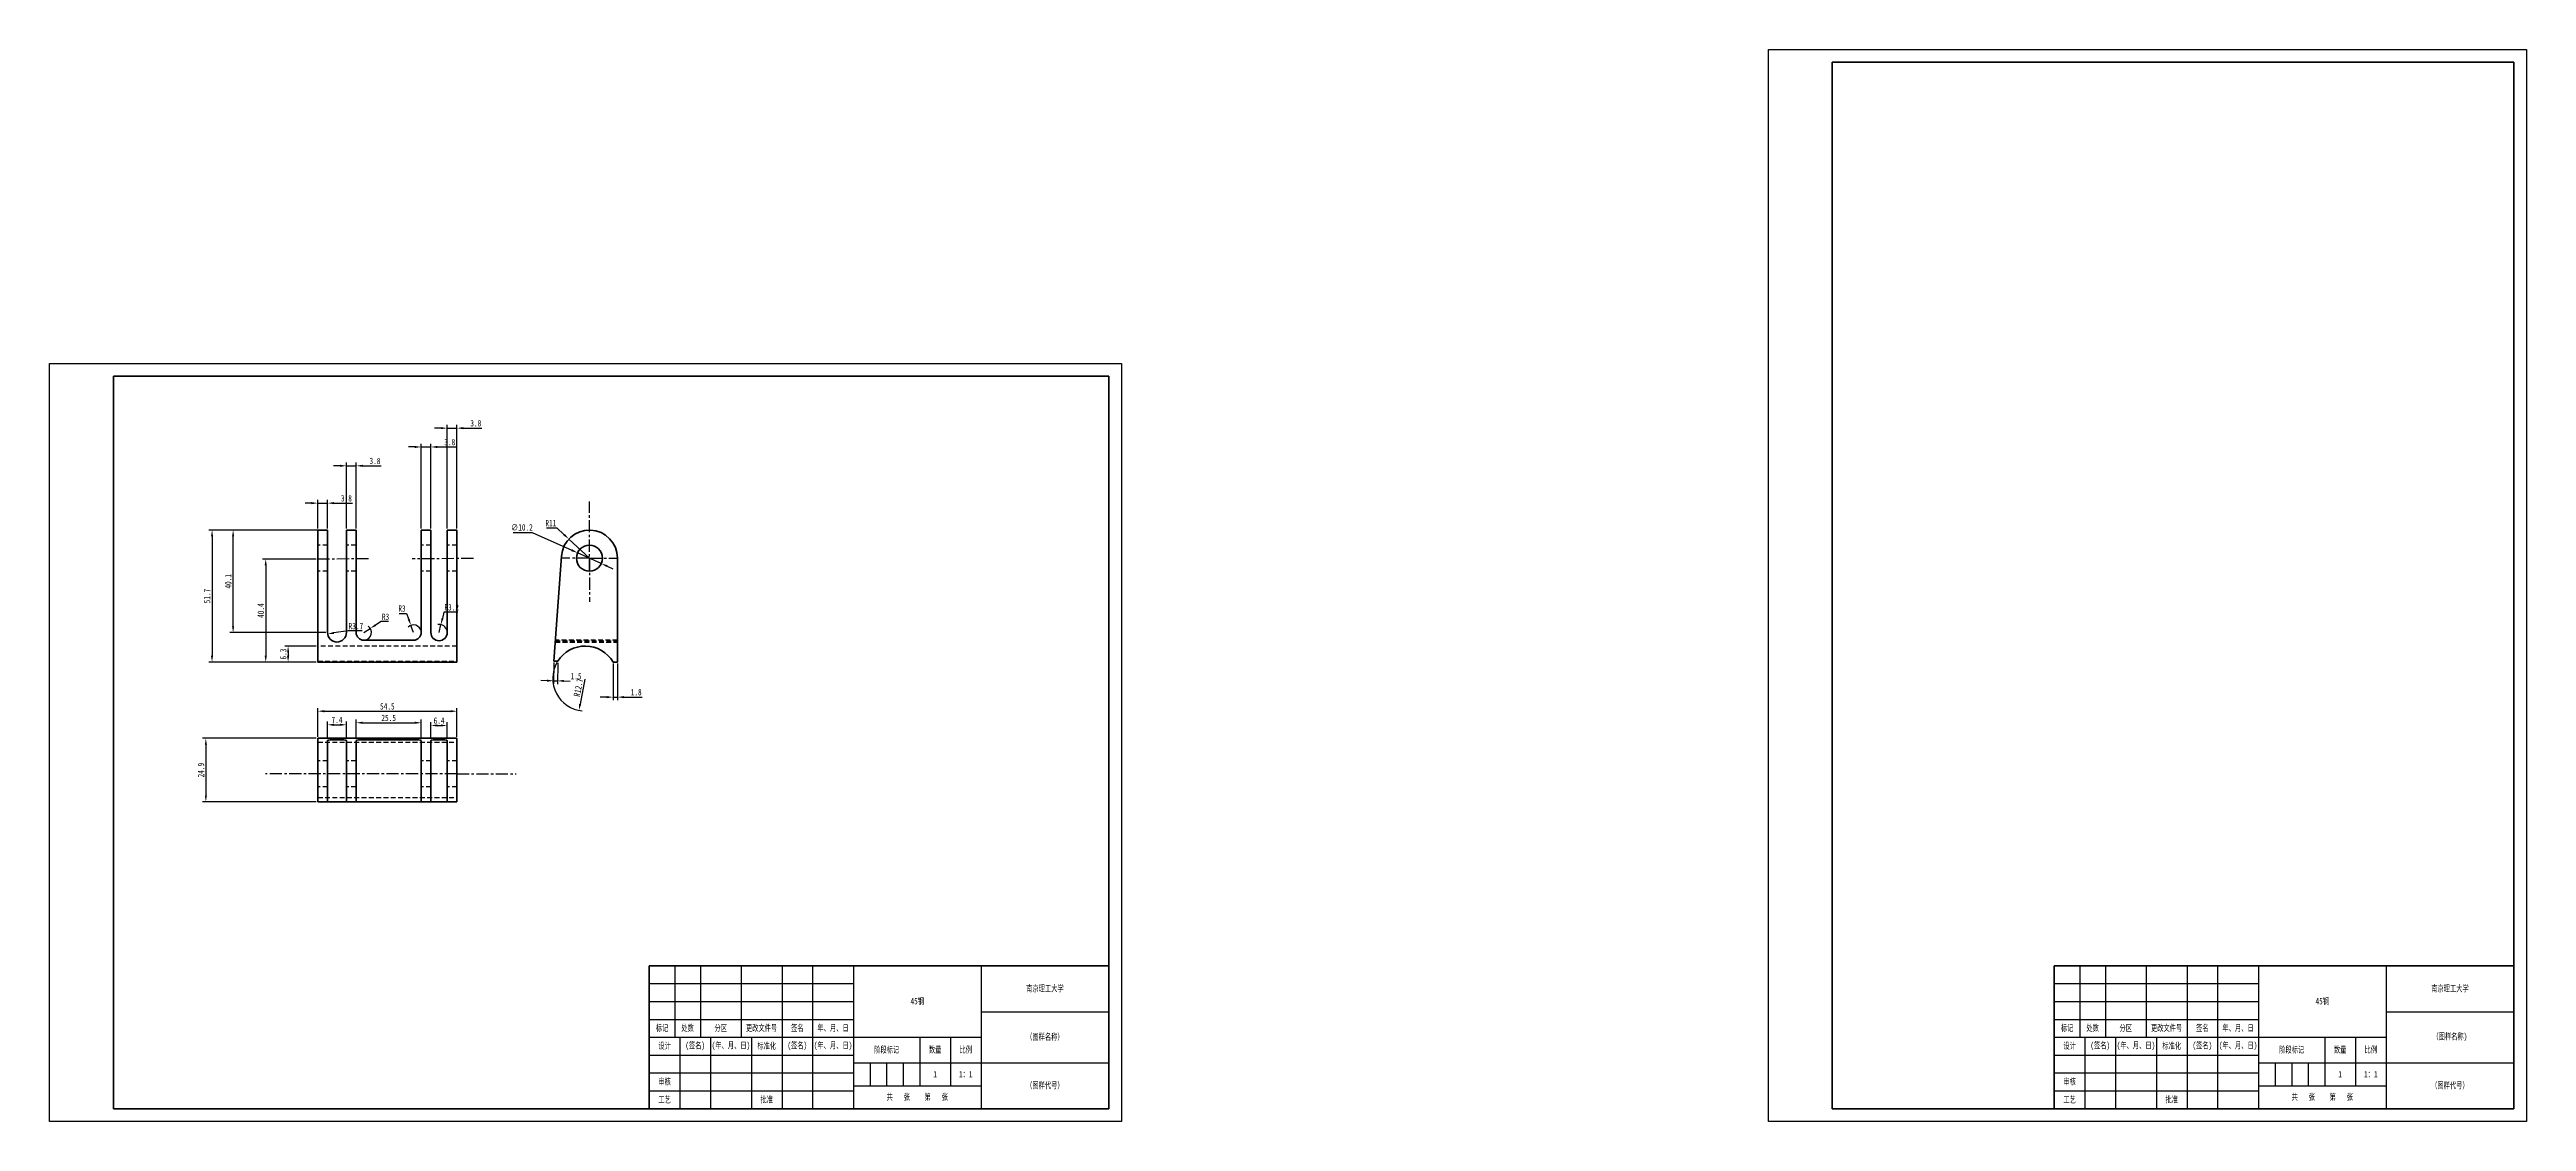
# Model space of a CAD drawing. Header units: millimetres. Extents: x 1050 to 2021, y 766 to 1186.
import ezdxf

# ---------------------------------------------------------------- set-up
doc = ezdxf.new("R2010")
doc.units = ezdxf.units.MM
doc.header["$LTSCALE"] = 0.3
doc.linetypes.add('CENTER', pattern=[50.8, 31.75, -6.35, 6.35, -6.35])
doc.linetypes.add('DASHED', pattern=[19.05, 12.7, -6.35])
for name, color, linetype, lineweight in [('尺寸线', 3, 'Continuous', 25), ('粗实线', 7, 'Continuous', 50), ('细实线', 7, 'Continuous', 25), ('细文本', 7, 'Continuous', 25), ('细点画线', 1, 'CENTER', 25)]:
    doc.layers.add(name, color=color, linetype=linetype, lineweight=lineweight)
doc.styles.add('NUT Standard', font='simfang.ttf', dxfattribs={"width": 0.7, "height": 2.5})
doc.dimstyles.new('NUT Standard', dxfattribs={"dimtxt": 2.5, "dimasz": 2.5, "dimexe": 1.25, "dimexo": 0.625, "dimtad": 1, "dimtoh": 1, "dimdec": 1, "dimdsep": 46, "dimtxsty": 'NUT Standard', "dimcen": 2.5, "dimadec": 0, "dimazin": 0, "dimtfac": 1, "dimtdec": 1, "dimtmove": 0, "dimatfit": 3, "dimfxl": 1, "dimarcsym": 0})

# ---------------------------------------------------------------- blocks, each defined once
blk = doc.blocks.new('*D5')
at = {"layer": 'Defpoints', "color": 0, "transparency": 16777216}
for p in [(1256.94, 988.42), (1266.24, 984.23)]:
    blk.add_point(p, dxfattribs=at)
at = {"layer": '尺寸线', "color": 0, "lineweight": -2, "transparency": 16777216}
for p, q in [((1231.67, 996.41), (1239.19, 996.41)), ((1239.19, 996.41), (1254.66, 989.44)), ((1266.24, 984.23), (1256.94, 988.42)), ((1268.52, 983.2), (1270.8, 982.18))]:
    blk.add_line(p, q, dxfattribs=at)
at = {"layer": '尺寸线', "color": 0, "transparency": 16777216}
for points in [[(1254.83, 989.82), (1254.49, 989.06), (1256.94, 988.42)], [(1268.69, 983.58), (1268.35, 982.82), (1266.24, 984.23)]]:
    blk.add_solid(points, dxfattribs=at)
at = {"layer": '尺寸线', "color": 0, "transparency": 16777216, "insert": (1235.12, 998.37), "char_height": 2.5, "attachment_point": 5, "style": 'NUT Standard'}
blk.add_mtext('∅10.2', dxfattribs=at)
blk = doc.blocks.new('*D6')
at = {"layer": 'Defpoints', "color": 0, "transparency": 16777216}
for p in [(1253.53, 993.81), (1261.59, 986.32)]:
    blk.add_point(p, dxfattribs=at)
at = {"layer": '尺寸线', "color": 0, "lineweight": -2, "transparency": 16777216}
for p, q in [((1244.72, 998.18), (1248.84, 998.18)), ((1248.84, 998.18), (1251.7, 995.52)), ((1261.59, 986.32), (1253.53, 993.81))]:
    blk.add_line(p, q, dxfattribs=at)
at = {"layer": '尺寸线', "color": 0, "transparency": 16777216}
blk.add_solid([(1251.99, 995.82), (1251.42, 995.21), (1253.53, 993.81)], dxfattribs=at)
at = {"layer": '尺寸线', "color": 0, "transparency": 16777216, "insert": (1246.47, 1000.05), "char_height": 2.5, "attachment_point": 5, "style": 'NUT Standard'}
blk.add_mtext('R11', dxfattribs=at)
blk = doc.blocks.new('*D7')
at = {"layer": 'Defpoints', "color": 0, "transparency": 16777216}
for p in [(1159.01, 956.66), (1162.67, 957.18)]:
    blk.add_point(p, dxfattribs=at)
at = {"layer": '尺寸线', "color": 0, "lineweight": -2, "transparency": 16777216}
for p, q in [((1167, 957.8), (1161.48, 957.02)), ((1172.51, 957.8), (1167, 957.8))]:
    blk.add_line(p, q, dxfattribs=at)
at = {"layer": '尺寸线', "color": 0, "transparency": 16777216}
blk.add_solid([(1161.42, 957.43), (1161.54, 956.6), (1159.01, 956.66)], dxfattribs=at)
at = {"layer": '尺寸线', "color": 0, "transparency": 16777216, "insert": (1170.07, 959.69), "char_height": 2.5, "attachment_point": 5, "style": 'NUT Standard'}
blk.add_mtext('R3.7', dxfattribs=at)
blk = doc.blocks.new('*D8')
at = {"layer": 'Defpoints', "color": 0, "transparency": 16777216}
for p in [(1202.67, 957.18), (1203.4, 960.3)]:
    blk.add_point(p, dxfattribs=at)
at = {"layer": '尺寸线', "color": 0, "lineweight": -2, "transparency": 16777216}
for p, q in [((1204.55, 965.16), (1203.98, 962.73)), ((1210.06, 965.16), (1204.55, 965.16)), ((1202.67, 957.18), (1203.4, 960.3))]:
    blk.add_line(p, q, dxfattribs=at)
blk.add_arc((1202.67, 957.18), 3.2, 11.19058, 99.08275, dxfattribs=at)
at = {"layer": '尺寸线', "color": 0, "transparency": 16777216}
blk.add_solid([(1203.57, 962.83), (1204.39, 962.63), (1203.4, 960.3)], dxfattribs=at)
at = {"layer": '尺寸线', "color": 0, "transparency": 16777216, "insert": (1207.62, 967.06), "char_height": 2.5, "attachment_point": 5, "style": 'NUT Standard'}
blk.add_mtext('R3.2', dxfattribs=at)
blk = doc.blocks.new('*D9')
at = {"layer": 'Defpoints', "color": 0, "transparency": 16777216}
for p in [(1173.17, 957.18), (1175.7, 958.79)]:
    blk.add_point(p, dxfattribs=at)
at = {"layer": '尺寸线', "color": 0, "lineweight": -2, "transparency": 16777216}
for p, q in [((1179.92, 961.47), (1177.81, 960.13)), ((1182.87, 961.47), (1179.92, 961.47)), ((1173.17, 957.18), (1175.7, 958.79))]:
    blk.add_line(p, q, dxfattribs=at)
blk.add_arc((1173.17, 957.18), 3, 281.93662, 56.25216, dxfattribs=at)
at = {"layer": '尺寸线', "color": 0, "transparency": 16777216}
blk.add_solid([(1177.59, 960.48), (1178.04, 959.78), (1175.7, 958.79)], dxfattribs=at)
at = {"layer": '尺寸线', "color": 0, "transparency": 16777216, "insert": (1181.71, 963.36), "char_height": 2.5, "attachment_point": 5, "style": 'NUT Standard'}
blk.add_mtext('R3', dxfattribs=at)
blk = doc.blocks.new('*D10')
at = {"layer": 'Defpoints', "color": 0, "transparency": 16777216}
for p in [(1191.64, 960), (1192.67, 957.18)]:
    blk.add_point(p, dxfattribs=at)
at = {"layer": '尺寸线', "color": 0, "lineweight": -2, "transparency": 16777216}
for p, q in [((1186.99, 964.7), (1189.93, 964.7)), ((1189.93, 964.7), (1190.79, 962.35)), ((1192.67, 957.18), (1191.64, 960))]:
    blk.add_line(p, q, dxfattribs=at)
blk.add_arc((1192.67, 957.18), 3, 11.93662, 133.86484, dxfattribs=at)
at = {"layer": '尺寸线', "color": 0, "transparency": 16777216}
blk.add_solid([(1191.18, 962.49), (1190.4, 962.21), (1191.64, 960)], dxfattribs=at)
at = {"layer": '尺寸线', "color": 0, "transparency": 16777216, "insert": (1188.15, 966.59), "char_height": 2.5, "attachment_point": 5, "style": 'NUT Standard'}
blk.add_mtext('R3', dxfattribs=at)
blk = doc.blocks.new('*D11')
at = {"layer": 'Defpoints', "color": 0, "transparency": 16777216}
for p in [(1209.67, 926.36), (1155.17, 915.74), (1209.67, 915.74)]:
    blk.add_point(p, dxfattribs=at)
at = {"layer": '尺寸线', "color": 0, "lineweight": -2, "transparency": 16777216}
for p, q in [((1155.17, 916.37), (1155.17, 927.61)), ((1157.67, 926.36), (1207.17, 926.36)), ((1209.67, 916.37), (1209.67, 927.61))]:
    blk.add_line(p, q, dxfattribs=at)
at = {"layer": '尺寸线', "color": 0, "transparency": 16777216}
for points in [[(1157.67, 926.78), (1157.67, 925.94), (1155.17, 926.36)], [(1207.17, 926.78), (1207.17, 925.94), (1209.67, 926.36)]]:
    blk.add_solid(points, dxfattribs=at)
at = {"layer": '尺寸线', "color": 0, "transparency": 16777216, "insert": (1182.42, 928.25), "char_height": 2.5, "attachment_point": 5, "style": 'NUT Standard'}
blk.add_mtext('54.5', dxfattribs=at)
blk = doc.blocks.new('*D12')
at = {"layer": 'Defpoints', "color": 0, "transparency": 16777216}
for p in [(1155.17, 997.32), (1113.72, 945.59), (1155.17, 945.59)]:
    blk.add_point(p, dxfattribs=at)
at = {"layer": '尺寸线', "color": 0, "lineweight": -2, "transparency": 16777216}
for p, q in [((1154.54, 997.32), (1112.47, 997.32)), ((1113.72, 994.82), (1113.72, 948.09)), ((1154.54, 945.59), (1112.47, 945.59))]:
    blk.add_line(p, q, dxfattribs=at)
at = {"layer": '尺寸线', "color": 0, "transparency": 16777216}
for points in [[(1113.3, 994.82), (1114.13, 994.82), (1113.72, 997.32)], [(1113.3, 948.09), (1114.13, 948.09), (1113.72, 945.59)]]:
    blk.add_solid(points, dxfattribs=at)
at = {"layer": '尺寸线', "color": 0, "transparency": 16777216, "insert": (1111.82, 971.46), "char_height": 2.5, "attachment_point": 5, "rotation": 90, "style": 'NUT Standard'}
blk.add_mtext('51.7', dxfattribs=at)
blk = doc.blocks.new('*D13')
at = {"layer": 'Defpoints', "color": 0, "transparency": 16777216}
for p in [(1259.89, 939.18), (1257.47, 926.72)]:
    blk.add_point(p, dxfattribs=at)
at = {"layer": '尺寸线', "color": 0, "lineweight": -2, "transparency": 16777216}
blk.add_line((1259.83, 938.91), (1257.95, 929.17), dxfattribs=at)
blk.add_arc((1259.89, 939.18), 12.7, 150.38908, 264.67819, dxfattribs=at)
at = {"layer": '尺寸线', "color": 0, "transparency": 16777216}
blk.add_solid([(1257.54, 929.25), (1258.36, 929.09), (1257.47, 926.72)], dxfattribs=at)
at = {"layer": '尺寸线', "color": 0, "transparency": 16777216, "insert": (1257.27, 935.63), "char_height": 2.5, "attachment_point": 5, "rotation": 79.03884, "style": 'NUT Standard'}
blk.add_mtext('R12.7', dxfattribs=at)
blk = doc.blocks.new('*D14')
at = {"layer": 'Defpoints', "color": 0, "transparency": 16777216}
for p in [(1270.83, 945.62), (1272.59, 945.62), (1272.59, 931.88)]:
    blk.add_point(p, dxfattribs=at)
at = {"layer": '尺寸线', "color": 0, "lineweight": -2, "transparency": 16777216}
for p, q in [((1270.83, 945), (1270.83, 930.63)), ((1272.59, 945), (1272.59, 930.63)), ((1268.33, 931.88), (1265.83, 931.88)), ((1270.83, 931.88), (1272.59, 931.88)), ((1275.09, 931.88), (1282.24, 931.88))]:
    blk.add_line(p, q, dxfattribs=at)
at = {"layer": '尺寸线', "color": 0, "transparency": 16777216}
for points in [[(1268.33, 932.3), (1268.33, 931.46), (1270.83, 931.88)], [(1275.09, 932.3), (1275.09, 931.46), (1272.59, 931.88)]]:
    blk.add_solid(points, dxfattribs=at)
at = {"layer": '尺寸线', "color": 0, "transparency": 16777216, "insert": (1279.91, 933.78), "char_height": 2.5, "attachment_point": 5, "style": 'NUT Standard'}
blk.add_mtext('1.8', dxfattribs=at)
blk = doc.blocks.new('*D15')
at = {"layer": 'Defpoints', "color": 0, "transparency": 16777216}
for p in [(1155.17, 915.74), (1111.29, 890.8), (1155.17, 890.8)]:
    blk.add_point(p, dxfattribs=at)
at = {"layer": '尺寸线', "color": 0, "lineweight": -2, "transparency": 16777216}
for p, q in [((1154.54, 915.74), (1110.04, 915.74)), ((1111.29, 913.24), (1111.29, 893.3)), ((1154.54, 890.8), (1110.04, 890.8))]:
    blk.add_line(p, q, dxfattribs=at)
at = {"layer": '尺寸线', "color": 0, "transparency": 16777216}
for points in [[(1110.88, 913.24), (1111.71, 913.24), (1111.29, 915.74)], [(1110.88, 893.3), (1111.71, 893.3), (1111.29, 890.8)]]:
    blk.add_solid(points, dxfattribs=at)
at = {"layer": '尺寸线', "color": 0, "transparency": 16777216, "insert": (1109.4, 903.27), "char_height": 2.5, "attachment_point": 5, "rotation": 90, "style": 'NUT Standard'}
blk.add_mtext('24.9', dxfattribs=at)
blk = doc.blocks.new('*D17')
at = {"layer": 'Defpoints', "color": 0, "transparency": 16777216}
for p in [(1121.97, 997.32), (1158.97, 997.32), (1158.97, 957.18)]:
    blk.add_point(p, dxfattribs=at)
at = {"layer": '尺寸线', "color": 0, "lineweight": -2, "transparency": 16777216}
for p, q in [((1158.34, 997.32), (1120.72, 997.32)), ((1121.97, 959.68), (1121.97, 994.82)), ((1158.34, 957.18), (1120.72, 957.18))]:
    blk.add_line(p, q, dxfattribs=at)
at = {"layer": '尺寸线', "color": 0, "transparency": 16777216}
for points in [[(1121.55, 994.82), (1122.39, 994.82), (1121.97, 997.32)], [(1121.55, 959.68), (1122.39, 959.68), (1121.97, 957.18)]]:
    blk.add_solid(points, dxfattribs=at)
at = {"layer": '尺寸线', "color": 0, "transparency": 16777216, "insert": (1120.07, 977.25), "char_height": 2.5, "attachment_point": 5, "rotation": 90, "style": 'NUT Standard'}
blk.add_mtext('40.1', dxfattribs=at)
blk = doc.blocks.new('*D18')
at = {"layer": 'Defpoints', "color": 0, "transparency": 16777216}
for p in [(1155.17, 951.88), (1143.52, 945.59), (1155.17, 945.59)]:
    blk.add_point(p, dxfattribs=at)
at = {"layer": '尺寸线', "color": 0, "lineweight": -2, "transparency": 16777216}
for p, q in [((1154.54, 951.88), (1142.27, 951.88)), ((1154.54, 945.59), (1142.27, 945.59)), ((1143.52, 949.38), (1143.52, 948.09))]:
    blk.add_line(p, q, dxfattribs=at)
at = {"layer": '尺寸线', "color": 0, "transparency": 16777216}
for points in [[(1143.1, 949.38), (1143.94, 949.38), (1143.52, 951.88)], [(1143.1, 948.09), (1143.94, 948.09), (1143.52, 945.59)]]:
    blk.add_solid(points, dxfattribs=at)
at = {"layer": '尺寸线', "color": 0, "transparency": 16777216, "insert": (1141.62, 948.74), "char_height": 2.5, "attachment_point": 5, "rotation": 90, "style": 'NUT Standard'}
blk.add_mtext('6.3', dxfattribs=at)
blk = doc.blocks.new('*D19')
at = {"layer": 'Defpoints', "color": 0, "transparency": 16777216}
for p in [(1158.97, 1007.89), (1155.17, 997.32), (1158.97, 997.32)]:
    blk.add_point(p, dxfattribs=at)
at = {"layer": '尺寸线', "color": 0, "lineweight": -2, "transparency": 16777216}
for p, q in [((1152.67, 1007.89), (1150.17, 1007.89)), ((1155.17, 997.95), (1155.17, 1009.14)), ((1155.17, 1007.89), (1158.97, 1007.89)), ((1158.97, 997.95), (1158.97, 1009.14)), ((1161.47, 1007.89), (1168.76, 1007.89))]:
    blk.add_line(p, q, dxfattribs=at)
at = {"layer": '尺寸线', "color": 0, "transparency": 16777216}
for points in [[(1152.67, 1008.3), (1152.67, 1007.47), (1155.17, 1007.89)], [(1161.47, 1008.3), (1161.47, 1007.47), (1158.97, 1007.89)]]:
    blk.add_solid(points, dxfattribs=at)
at = {"layer": '尺寸线', "color": 0, "transparency": 16777216, "insert": (1166.36, 1009.78), "char_height": 2.5, "attachment_point": 5, "style": 'NUT Standard'}
blk.add_mtext('3.8', dxfattribs=at)
blk = doc.blocks.new('*D20')
at = {"layer": 'Defpoints', "color": 0, "transparency": 16777216}
for p in [(1170.17, 1022.52), (1166.37, 997.32), (1170.17, 997.32)]:
    blk.add_point(p, dxfattribs=at)
at = {"layer": '尺寸线', "color": 0, "lineweight": -2, "transparency": 16777216}
for p, q in [((1163.87, 1022.52), (1161.37, 1022.52)), ((1166.37, 997.95), (1166.37, 1023.77)), ((1166.37, 1022.52), (1170.17, 1022.52)), ((1170.17, 997.95), (1170.17, 1023.77)), ((1172.67, 1022.52), (1179.96, 1022.52))]:
    blk.add_line(p, q, dxfattribs=at)
at = {"layer": '尺寸线', "color": 0, "transparency": 16777216}
for points in [[(1163.87, 1022.93), (1163.87, 1022.1), (1166.37, 1022.52)], [(1172.67, 1022.93), (1172.67, 1022.1), (1170.17, 1022.52)]]:
    blk.add_solid(points, dxfattribs=at)
at = {"layer": '尺寸线', "color": 0, "transparency": 16777216, "insert": (1177.56, 1024.41), "char_height": 2.5, "attachment_point": 5, "style": 'NUT Standard'}
blk.add_mtext('3.8', dxfattribs=at)
blk = doc.blocks.new('*D21')
at = {"layer": 'Defpoints', "color": 0, "transparency": 16777216}
for p in [(1199.47, 1029.89), (1195.67, 997.32), (1199.47, 997.32)]:
    blk.add_point(p, dxfattribs=at)
at = {"layer": '尺寸线', "color": 0, "lineweight": -2, "transparency": 16777216}
for p, q in [((1193.17, 1029.89), (1190.67, 1029.89)), ((1195.67, 997.95), (1195.67, 1031.14)), ((1195.67, 1029.89), (1199.47, 1029.89)), ((1199.47, 997.95), (1199.47, 1031.14)), ((1201.97, 1029.89), (1209.26, 1029.89))]:
    blk.add_line(p, q, dxfattribs=at)
at = {"layer": '尺寸线', "color": 0, "transparency": 16777216}
for points in [[(1193.17, 1030.31), (1193.17, 1029.48), (1195.67, 1029.89)], [(1201.97, 1030.31), (1201.97, 1029.48), (1199.47, 1029.89)]]:
    blk.add_solid(points, dxfattribs=at)
at = {"layer": '尺寸线', "color": 0, "transparency": 16777216, "insert": (1206.86, 1031.79), "char_height": 2.5, "attachment_point": 5, "style": 'NUT Standard'}
blk.add_mtext('3.8', dxfattribs=at)
blk = doc.blocks.new('*D22')
at = {"layer": 'Defpoints', "color": 0, "transparency": 16777216}
for p in [(1209.67, 1037.27), (1205.87, 997.32), (1209.67, 997.32)]:
    blk.add_point(p, dxfattribs=at)
at = {"layer": '尺寸线', "color": 0, "lineweight": -2, "transparency": 16777216}
for p, q in [((1205.87, 997.95), (1205.87, 1038.52)), ((1209.67, 997.95), (1209.67, 1038.52)), ((1203.37, 1037.27), (1200.87, 1037.27)), ((1205.87, 1037.27), (1209.67, 1037.27)), ((1212.17, 1037.27), (1219.46, 1037.27))]:
    blk.add_line(p, q, dxfattribs=at)
at = {"layer": '尺寸线', "color": 0, "transparency": 16777216}
for points in [[(1203.37, 1037.69), (1203.37, 1036.86), (1205.87, 1037.27)], [(1212.17, 1037.69), (1212.17, 1036.86), (1209.67, 1037.27)]]:
    blk.add_solid(points, dxfattribs=at)
at = {"layer": '尺寸线', "color": 0, "transparency": 16777216, "insert": (1217.06, 1039.17), "char_height": 2.5, "attachment_point": 5, "style": 'NUT Standard'}
blk.add_mtext('3.8', dxfattribs=at)
blk = doc.blocks.new('*D23')
at = {"layer": 'Defpoints', "color": 0, "transparency": 16777216}
for p in [(1158.97, 914.93), (1166.37, 921.03), (1166.37, 914.93)]:
    blk.add_point(p, dxfattribs=at)
at = {"layer": '尺寸线', "color": 0, "lineweight": -2, "transparency": 16777216}
for p, q in [((1158.97, 915.56), (1158.97, 922.28)), ((1166.37, 915.56), (1166.37, 922.28)), ((1161.47, 921.03), (1163.87, 921.03))]:
    blk.add_line(p, q, dxfattribs=at)
at = {"layer": '尺寸线', "color": 0, "transparency": 16777216}
for points in [[(1161.47, 921.45), (1161.47, 920.61), (1158.97, 921.03)], [(1163.87, 921.45), (1163.87, 920.61), (1166.37, 921.03)]]:
    blk.add_solid(points, dxfattribs=at)
at = {"layer": '尺寸线', "color": 0, "transparency": 16777216, "insert": (1162.67, 922.93), "char_height": 2.5, "attachment_point": 5, "style": 'NUT Standard'}
blk.add_mtext('7.4', dxfattribs=at)
blk = doc.blocks.new('*D24')
at = {"layer": 'Defpoints', "color": 0, "transparency": 16777216}
for p in [(1170.18, 914.95), (1195.67, 921.83), (1195.67, 914.93)]:
    blk.add_point(p, dxfattribs=at)
at = {"layer": '尺寸线', "color": 0, "lineweight": -2, "transparency": 16777216}
for p, q in [((1170.18, 915.58), (1170.19, 923.1)), ((1195.67, 915.56), (1195.68, 923.08)), ((1172.69, 921.85), (1193.17, 921.83))]:
    blk.add_line(p, q, dxfattribs=at)
at = {"layer": '尺寸线', "color": 0, "transparency": 16777216}
for points in [[(1172.69, 922.27), (1172.69, 921.43), (1170.19, 921.85)], [(1193.17, 922.25), (1193.17, 921.42), (1195.67, 921.83)]]:
    blk.add_solid(points, dxfattribs=at)
at = {"layer": '尺寸线', "color": 0, "transparency": 16777216, "insert": (1182.93, 923.74), "char_height": 2.5, "attachment_point": 5, "rotation": 359.9537, "style": 'NUT Standard'}
blk.add_mtext('25.5', dxfattribs=at)
blk = doc.blocks.new('*D25')
at = {"layer": 'Defpoints', "color": 0, "transparency": 16777216}
for p in [(1199.47, 914.94), (1205.87, 914.93), (1205.88, 920.77)]:
    blk.add_point(p, dxfattribs=at)
at = {"layer": '尺寸线', "color": 0, "lineweight": -2, "transparency": 16777216}
for p, q in [((1199.47, 915.57), (1199.48, 922.03)), ((1205.87, 915.56), (1205.88, 922.02)), ((1201.98, 920.78), (1203.38, 920.78))]:
    blk.add_line(p, q, dxfattribs=at)
at = {"layer": '尺寸线', "color": 0, "transparency": 16777216}
for points in [[(1201.98, 921.2), (1201.98, 920.36), (1199.48, 920.78)], [(1203.38, 921.19), (1203.38, 920.36), (1205.88, 920.77)]]:
    blk.add_solid(points, dxfattribs=at)
at = {"layer": '尺寸线', "color": 0, "transparency": 16777216, "insert": (1202.68, 922.68), "char_height": 2.5, "attachment_point": 5, "rotation": 359.90888, "style": 'NUT Standard'}
blk.add_mtext('6.4', dxfattribs=at)
blk = doc.blocks.new('*D26')
at = {"layer": 'Defpoints', "color": 0, "transparency": 16777216}
for p in [(1155.17, 985.97), (1134.75, 945.59), (1155.17, 945.59)]:
    blk.add_point(p, dxfattribs=at)
at = {"layer": '尺寸线', "color": 0, "lineweight": -2, "transparency": 16777216}
for p, q in [((1154.54, 985.97), (1133.5, 985.97)), ((1134.75, 983.47), (1134.75, 948.09)), ((1154.54, 945.59), (1133.5, 945.59))]:
    blk.add_line(p, q, dxfattribs=at)
at = {"layer": '尺寸线', "color": 0, "transparency": 16777216}
for points in [[(1134.33, 983.47), (1135.17, 983.47), (1134.75, 985.97)], [(1134.33, 948.09), (1135.17, 948.09), (1134.75, 945.59)]]:
    blk.add_solid(points, dxfattribs=at)
at = {"layer": '尺寸线', "color": 0, "transparency": 16777216, "insert": (1132.85, 965.78), "char_height": 2.5, "attachment_point": 5, "rotation": 90, "style": 'NUT Standard'}
blk.add_mtext('40.4', dxfattribs=at)
blk = doc.blocks.new('*D27')
at = {"layer": 'Defpoints', "color": 0, "transparency": 16777216}
for p in [(1247.65, 946.02), (1249.17, 945.99), (1249.03, 938.26)]:
    blk.add_point(p, dxfattribs=at)
at = {"layer": '尺寸线', "color": 0, "lineweight": -2, "transparency": 16777216}
for p, q in [((1247.64, 945.4), (1247.49, 937.04)), ((1249.16, 945.37), (1249.01, 937.01)), ((1245.01, 938.33), (1242.51, 938.37)), ((1247.51, 938.29), (1249.03, 938.26)), ((1251.53, 938.22), (1254.03, 938.17))]:
    blk.add_line(p, q, dxfattribs=at)
at = {"layer": '尺寸线', "color": 0, "transparency": 16777216}
for points in [[(1245.02, 938.75), (1245.01, 937.91), (1247.51, 938.29)], [(1251.54, 938.63), (1251.53, 937.8), (1249.03, 938.26)]]:
    blk.add_solid(points, dxfattribs=at)
at = {"layer": '尺寸线', "color": 0, "transparency": 16777216, "insert": (1256.35, 940.07), "char_height": 2.5, "attachment_point": 5, "style": 'NUT Standard'}
blk.add_mtext('1.5', dxfattribs=at)

msp = doc.modelspace()

# ---------------------------------------------------------------- linework, layer by layer
for p, q in [((1723.56, 765.62), (1723.56, 1185.62)), ((1723.56, 1185.62), (2020.56, 1185.62)), ((2020.56, 1185.62), (2020.56, 765.62)), ((1050.04, 1062.62), (1470.04, 1062.62)), ((1050.04, 765.62), (1050.04, 1062.62)), ((1470.04, 1062.62), (1470.04, 765.62)), ((2015.56, 854.62), (2015.56, 770.62)), ((1470.04, 765.62), (1050.04, 765.62)), ((2020.56, 765.62), (1723.56, 765.62))]:
    msp.add_line(p, q)
at = {"color": 7, "lineweight": 50}
for p, q in [((1155.17, 997.32), (1155.17, 986.32)), ((1158.97, 997.32), (1155.17, 997.32)), ((1158.97, 986.32), (1158.97, 997.32)), ((1166.37, 997.32), (1166.37, 986.32)), ((1170.17, 997.32), (1166.37, 997.32)), ((1170.17, 986.32), (1170.17, 997.32)), ((1195.67, 997.32), (1195.67, 986.32)), ((1199.47, 997.32), (1195.67, 997.32)), ((1199.47, 986.32), (1199.47, 997.32)), ((1205.87, 997.32), (1205.87, 986.32)), ((1209.67, 997.32), (1205.87, 997.32)), ((1209.67, 997.32), (1209.67, 986.32)), ((1155.17, 986.32), (1155.17, 945.59)), ((1158.97, 986.32), (1158.97, 957.18)), ((1166.37, 957.18), (1166.37, 986.32)), ((1170.17, 986.32), (1170.17, 957.18)), ((1195.67, 957.18), (1195.67, 986.32)), ((1199.47, 986.32), (1199.47, 957.18)), ((1205.87, 957.18), (1205.87, 986.32)), ((1209.67, 986.32), (1209.67, 945.59)), ((1250.62, 987.12), (1247.65, 946.02)), ((1272.59, 986.32), (1272.59, 945.59)), ((1192.67, 954.18), (1173.17, 954.18)), ((1155.17, 945.59), (1209.67, 945.59)), ((1249.17, 945.99), (1247.65, 946.02)), ((1272.59, 945.59), (1270.83, 945.62)), ((1155.17, 915.74), (1209.67, 915.74)), ((1155.17, 912.77), (1155.17, 915.74)), ((1155.17, 912.77), (1155.17, 890.8)), ((1158.97, 912.77), (1158.97, 914.93)), ((1158.97, 890.8), (1158.97, 912.77)), ((1166.37, 912.77), (1166.37, 914.93)), ((1166.37, 912.77), (1166.37, 890.8)), ((1170.17, 912.77), (1170.17, 914.93)), ((1170.17, 890.8), (1170.17, 912.77)), ((1192.67, 915.15), (1173.17, 915.15)), ((1195.67, 912.77), (1195.67, 914.93)), ((1195.67, 912.77), (1195.67, 890.8)), ((1199.47, 912.77), (1199.47, 914.93)), ((1199.47, 890.8), (1199.47, 912.77)), ((1205.87, 912.77), (1205.87, 914.93)), ((1205.87, 912.77), (1205.87, 890.8)), ((1209.67, 912.77), (1209.67, 915.74)), ((1209.67, 912.77), (1209.67, 890.8)), ((1158.97, 890.8), (1155.17, 890.8)), ((1158.97, 890.8), (1166.37, 890.8)), ((1170.17, 890.8), (1166.37, 890.8)), ((1170.17, 890.8), (1173.17, 890.8)), ((1192.67, 890.8), (1173.17, 890.8)), ((1192.67, 890.8), (1195.67, 890.8)), ((1199.47, 890.8), (1195.67, 890.8)), ((1199.47, 890.8), (1205.87, 890.8)), ((1209.67, 890.8), (1205.87, 890.8))]:
    msp.add_line(p, q, dxfattribs=at)
at = {"color": 40, "linetype": 'DASHED', "lineweight": 25, "ltscale": 0.5, "true_color": 0xf8d731}
for p, q in [((1158.97, 991.42), (1155.17, 991.42)), ((1170.17, 991.42), (1166.37, 991.42)), ((1199.47, 991.42), (1195.67, 991.42)), ((1209.67, 991.42), (1205.87, 991.42)), ((1158.97, 981.22), (1155.17, 981.22)), ((1170.17, 981.22), (1166.37, 981.22)), ((1199.47, 981.22), (1195.67, 981.22)), ((1209.67, 981.22), (1205.87, 981.22)), ((1209.67, 951.88), (1155.17, 951.88)), ((1248.19, 953.48), (1272.59, 953.48)), ((1248.22, 953.98), (1272.59, 953.98)), ((1272.59, 954.18), (1248.24, 954.18)), ((1155.17, 946.02), (1209.67, 946.02)), ((1155.17, 914.22), (1209.67, 914.22)), ((1158.97, 906.9), (1155.17, 906.9)), ((1170.17, 906.9), (1166.37, 906.9)), ((1199.47, 906.9), (1195.67, 906.9)), ((1209.67, 906.9), (1205.87, 906.9)), ((1158.97, 896.7), (1155.17, 896.7)), ((1170.17, 896.7), (1166.37, 896.7)), ((1199.47, 896.7), (1195.67, 896.7)), ((1209.67, 896.7), (1205.87, 896.7)), ((1155.17, 892.55), (1209.67, 892.55))]:
    msp.add_line(p, q, dxfattribs=at)
at = {"color": 7, "lineweight": 50}
msp.add_circle((1261.59, 986.32), 5.1, dxfattribs=at)
for centre, radius, start, end in [((1261.59, 986.32), 11, 0, 175.86923), ((1162.67, 957.18), 3.7, 180.00001, 0), ((1173.17, 957.18), 3, 180.00001, 270), ((1192.67, 957.18), 3, 270, 360), ((1202.67, 957.18), 3.2, 180.00001, 0), ((1259.89, 939.18), 12.7, 30.45288, 147.56941)]:
    msp.add_arc(centre, radius, start, end, dxfattribs=at)
for centre, major_axis, start_param, end_param in [((1162.67, 914.93), (3.7, 0), 0, 3.141593), ((1173.17, 914.93), (3, 0), 1.570796, 3.141593), ((1192.67, 914.93), (3, 0), 0, 1.570796), ((1202.67, 914.93), (3.2, 0), 0, 3.141593)]:
    msp.add_ellipse(centre, major_axis=major_axis, ratio=0.072221, start_param=start_param, end_param=end_param, dxfattribs=at)
at = {"layer": '粗实线'}
for p, q in [((1748.56, 770.62), (1748.56, 1180.62)), ((1748.56, 1180.62), (2015.56, 1180.62)), ((2015.56, 1180.62), (2015.56, 770.62)), ((1075.04, 770.62), (1075.04, 1057.62)), ((1075.04, 1057.62), (1465.04, 1057.62)), ((1465.04, 1057.62), (1465.04, 770.62)), ((1285.04, 826.62), (1465.04, 826.62)), ((1285.04, 770.62), (1285.04, 826.62)), ((1835.56, 826.62), (2015.56, 826.62)), ((1835.56, 770.62), (1835.56, 826.62)), ((1465.04, 770.62), (1075.04, 770.62)), ((1285.04, 770.62), (1465.04, 770.62)), ((2015.56, 770.62), (1748.56, 770.62))]:
    msp.add_line(p, q, dxfattribs=at)
at = {"layer": '细实线'}
for p, q in [((1295.04, 826.62), (1295.04, 798.62)), ((1305.04, 826.62), (1305.04, 798.62)), ((1321.04, 826.62), (1321.04, 798.62)), ((1337.04, 826.62), (1337.04, 798.62)), ((1349.04, 826.62), (1349.04, 798.62)), ((1365.04, 826.62), (1365.04, 770.62)), ((1415.04, 826.62), (1415.04, 770.62)), ((1845.56, 826.62), (1845.56, 798.62)), ((1855.56, 826.62), (1855.56, 798.62)), ((1871.56, 826.62), (1871.56, 798.62)), ((1887.56, 826.62), (1887.56, 798.62)), ((1899.56, 826.62), (1899.56, 798.62)), ((1915.56, 826.62), (1915.56, 770.62)), ((1965.56, 826.62), (1965.56, 770.62)), ((1285.04, 819.62), (1365.04, 819.62)), ((1835.56, 819.62), (1915.56, 819.62)), ((1285.04, 812.62), (1365.04, 812.62)), ((1285.04, 805.62), (1365.04, 805.62)), ((1415.04, 808.62), (1465.04, 808.62)), ((1835.56, 812.62), (1915.56, 812.62)), ((1835.56, 805.62), (1915.56, 805.62)), ((1965.56, 808.62), (2015.56, 808.62)), ((1285.04, 798.62), (1415.04, 798.62)), ((1297.04, 798.62), (1297.04, 770.62)), ((1309.04, 798.62), (1309.04, 770.62)), ((1325.04, 798.62), (1325.04, 770.62)), ((1337.04, 798.62), (1337.04, 770.62)), ((1349.04, 798.62), (1349.04, 770.62)), ((1391.04, 798.62), (1391.04, 779.62)), ((1403.04, 798.62), (1403.04, 779.62)), ((1835.56, 798.62), (1965.56, 798.62)), ((1847.56, 798.62), (1847.56, 770.62)), ((1859.56, 798.62), (1859.56, 770.62)), ((1875.56, 798.62), (1875.56, 770.62)), ((1887.56, 798.62), (1887.56, 770.62)), ((1899.56, 798.62), (1899.56, 770.62)), ((1941.56, 798.62), (1941.56, 779.62)), ((1953.56, 798.62), (1953.56, 779.62)), ((1285.04, 791.62), (1365.04, 791.62)), ((1365.04, 788.62), (1465.04, 788.62)), ((1371.54, 788.62), (1371.54, 779.62)), ((1378.04, 788.62), (1378.04, 779.62)), ((1384.54, 788.62), (1384.54, 779.62)), ((1835.56, 791.62), (1915.56, 791.62)), ((1915.56, 788.62), (2015.56, 788.62)), ((1922.06, 788.62), (1922.06, 779.62)), ((1928.56, 788.62), (1928.56, 779.62)), ((1935.06, 788.62), (1935.06, 779.62)), ((1285.04, 784.62), (1365.04, 784.62)), ((1285.04, 777.62), (1365.04, 777.62)), ((1365.04, 779.62), (1415.04, 779.62)), ((1835.56, 784.62), (1915.56, 784.62)), ((1835.56, 777.62), (1915.56, 777.62)), ((1915.56, 779.62), (1965.56, 779.62))]:
    msp.add_line(p, q, dxfattribs=at)
at = {"layer": '细点画线', "ltscale": 0.5}
for p, q in [((1261.59, 981.22), (1261.59, 1008.48)), ((1175.02, 986.03), (1147.58, 985.94)), ((1216.1, 986.17), (1192.18, 986.09)), ((1261.59, 986.32), (1250.56, 986.29)), ((1261.59, 986.32), (1272.59, 986.27)), ((1261.59, 986.32), (1261.59, 969.25)), ((1209.67, 901.79), (1134.63, 901.79)), ((1209.67, 901.79), (1232.85, 901.79))]:
    msp.add_line(p, q, dxfattribs=at)
at = {"layer": '细点画线'}
msp.add_line((1209.67, 906.9), (1209.67, 901.79), dxfattribs=at)

# ---------------------------------------------------------------- texts
at = {"layer": '粗实线', "char_height": 2.5, "attachment_point": 5, "style": 'NUT Standard'}
for s, insert in [('\\pxqc;{\\fFangSong|b0|i0|c134|p49;1}', (1397.04, 784.12)), ('\\pxqc;{\\fFangSong|b0|i0|c134|p49;1：1}', (1409.04, 784.12)), ('\\pxqc;{\\fFangSong|b0|i0|c134|p49;1}', (1947.56, 784.12)), ('\\pxqc;{\\fFangSong|b0|i0|c134|p49;1：1}', (1959.56, 784.12))]:
    msp.add_mtext_dynamic_manual_height_columns(s, width=12, gutter_width=12.5, heights=[0], dxfattribs=dict(at, insert=insert))
at = {"layer": '粗实线', "char_height": 2.5, "width": 12, "attachment_point": 5, "style": 'NUT Standard'}
for s, insert in [('工艺', (1841.56, 774.12)), ('批准', (1881.56, 774.12))]:
    msp.add_mtext(s, dxfattribs=dict(at, insert=insert))
at = {"layer": '细文本', "char_height": 2.5, "attachment_point": 5, "style": 'NUT Standard'}
for s, insert, width in [('{\\fFangSong|b0|i0|c134|p49;南京理工大学}', (1440.04, 817.62), 50), ('{\\fFangSong|b0|i0|c134|p49;南京理工大学}', (1990.56, 817.62), 50), ('45钢', (1390.04, 812.62), 50), ('45钢', (1940.56, 812.62), 50), ('标记', (1290.04, 802.12), 10), ('设计', (1291.04, 795.12), 12), ('处数', (1300.04, 802.12), 10), ('(签名)', (1303.04, 795.12), 12), ('(年、月、日)', (1317.04, 795.12), 16), ('分区', (1313.04, 802.12), 16), ('更改文件号', (1329.04, 802.12), 16), ('标准化', (1331.04, 795.12), 12), ('(签名)', (1343.04, 795.12), 12), ('签名', (1343.04, 802.12), 12), ('(年、月、日)', (1357.04, 795.12), 16), ('年、月、日', (1357.04, 802.12), 16), ('（图样名称）', (1440.04, 798.62), 50), ('标记', (1840.56, 802.12), 10), ('设计', (1841.56, 795.12), 12), ('处数', (1850.56, 802.12), 10), ('(签名)', (1853.56, 795.12), 12), ('(年、月、日)', (1867.56, 795.12), 16), ('分区', (1863.56, 802.12), 16), ('更改文件号', (1879.56, 802.12), 16), ('标准化', (1881.56, 795.12), 12), ('(签名)', (1893.56, 795.12), 12), ('签名', (1893.56, 802.12), 12), ('(年、月、日)', (1907.56, 795.12), 16), ('年、月、日', (1907.56, 802.12), 16), ('（图样名称)', (1990.56, 798.62), 50), ('阶段标记', (1378.04, 793.62), 26), ('数量', (1397.04, 793.62), 12), ('比例', (1409.04, 793.62), 12), ('阶段标记', (1928.56, 793.62), 26), ('数量', (1947.56, 793.62), 12), ('比例', (1959.56, 793.62), 12), ('审核', (1291.04, 781.12), 12), ('共   张    第   张', (1390.04, 775.12), 50), ('（图样代号）', (1440.04, 779.62), 50), ('审核', (1841.56, 781.12), 12), ('共   张    第   张', (1940.56, 775.12), 50), ('（图样代号）', (1990.56, 779.62), 50), ('工艺', (1291.04, 774.12), 12), ('批准', (1331.04, 774.12), 12)]:
    msp.add_mtext(s, dxfattribs=dict(at, insert=insert, width=width))

# ---------------------------------------------------------------- dimensions: what is measured, and where the dimension line sits
at = {"layer": '尺寸线'}
for base, p1, p2, picture, middle in [((1209.67, 1037.27), (1205.87, 997.32), (1209.67, 997.32), '*D22', (1217.06, 1039.17)), ((1199.47, 1029.89), (1195.67, 997.32), (1199.47, 997.32), '*D21', (1206.86, 1031.79)), ((1170.17, 1022.52), (1166.37, 997.32), (1170.17, 997.32), '*D20', (1177.56, 1024.41)), ((1158.97, 1007.89), (1155.17, 997.32), (1158.97, 997.32), '*D19', (1166.36, 1009.78)), ((1272.59, 931.88), (1270.83, 945.62), (1272.59, 945.62), '*D14', (1279.91, 933.78)), ((1209.67, 926.36), (1155.17, 915.74), (1209.67, 915.74), '*D11', (1182.42, 928.25)), ((1166.37, 921.03), (1158.97, 914.93), (1166.37, 914.93), '*D23', (1162.67, 922.93))]:
    dim = msp.add_linear_dim(base=base, p1=p1, p2=p2, dimstyle='NUT Standard', dxfattribs=at)
    dim.commit()
    dim.dimension.update_dxf_attribs({"geometry": picture, "text_midpoint": middle})
dim = msp.add_diameter_dim_2p(p1=(1266.24, 984.23), p2=(1256.94, 988.42), dimstyle='NUT Standard', dxfattribs=at)
dim.commit()
dim.dimension.update_dxf_attribs({"geometry": '*D5', "text_midpoint": (1235.12, 996.41), "dimtype": 163})
for center, mpoint, picture, middle in [((1261.59, 986.32), (1253.53, 993.81), '*D6', (1246.47, 998.18)), ((1162.67, 957.18), (1159.01, 956.66), '*D7', (1167, 957.8)), ((1259.89, 939.18), (1257.47, 926.72), '*D13', (1259.13, 935.27))]:
    dim = msp.add_radius_dim(center=center, mpoint=mpoint, dimstyle='NUT Standard', dxfattribs=at)
    dim.commit()
    dim.dimension.update_dxf_attribs({"geometry": picture, "text_midpoint": middle, "dimtype": 164})
for base, p1, p2, picture, middle in [((1113.72, 945.59), (1155.17, 997.32), (1155.17, 945.59), '*D12', (1111.82, 971.46)), ((1121.97, 997.32), (1158.97, 957.18), (1158.97, 997.32), '*D17', (1120.07, 977.25)), ((1134.75, 945.59), (1155.17, 985.97), (1155.17, 945.59), '*D26', (1132.85, 965.78)), ((1143.52, 945.59), (1155.17, 951.88), (1155.17, 945.59), '*D18', (1141.62, 948.74)), ((1111.29, 890.8), (1155.17, 915.74), (1155.17, 890.8), '*D15', (1109.4, 903.27))]:
    dim = msp.add_linear_dim(base=base, p1=p1, p2=p2, angle=90, dimstyle='NUT Standard', dxfattribs=at)
    dim.commit()
    dim.dimension.update_dxf_attribs({"geometry": picture, "text_midpoint": middle})
for center, mpoint, picture, middle in [((1173.17, 957.18), (1175.7, 958.79), '*D9', (1181.71, 963.36)), ((1192.67, 957.18), (1191.64, 960), '*D10', (1188.15, 966.59)), ((1202.67, 957.18), (1203.4, 960.3), '*D8', (1207.62, 967.06))]:
    dim = msp.add_radius_dim(center=center, mpoint=mpoint, dimstyle='NUT Standard', dxfattribs=at)
    dim.commit()
    dim.dimension.update_dxf_attribs({"geometry": picture, "text_midpoint": middle})
for p1, p2, distance, picture, middle in [((1247.65, 946.02), (1249.17, 945.99), -7.74, '*D27', (1256.35, 940.07)), ((1170.18, 914.95), (1195.67, 914.93), 6.9, '*D24', (1182.93, 923.74)), ((1199.47, 914.94), (1205.87, 914.93), 5.84, '*D25', (1202.68, 922.68))]:
    dim = msp.add_aligned_dim(p1=p1, p2=p2, distance=distance, dimstyle='NUT Standard', dxfattribs=at)
    dim.commit()
    dim.dimension.update_dxf_attribs({"geometry": picture, "text_midpoint": middle})

doc.saveas('drawing.dxf')
